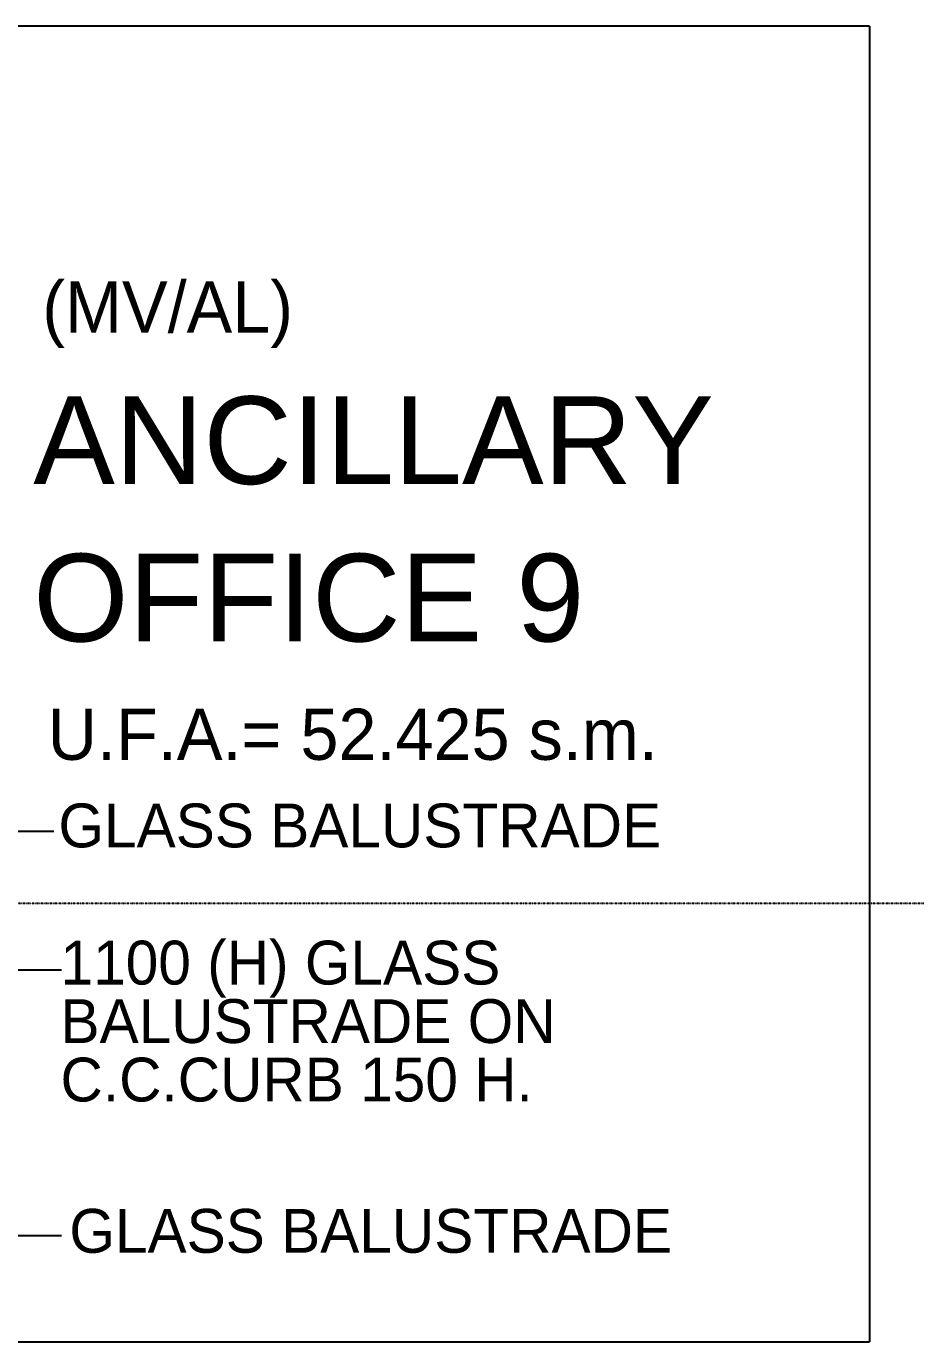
# Model space of a CAD drawing. Header units: millimetres. Extents: x 493 to 50177, y 313 to 55316.
# Drawn here: x 22018 to 28105, y 29685 to 38685 of the extents above; entities that cross this region are included whole.
import ezdxf

# ---------------------------------------------------------------- set-up
doc = ezdxf.new("R2010")
doc.units = ezdxf.units.MM
doc.linetypes.add('DASHDOT', pattern=[1, 0.5, -0.25, 0, -0.25])
for name, color, linetype in [('DLN020__', 8, 'DASHDOT'), ('DLN040__', 8, 'Continuous'), ('DLN041_1', 8, 'Continuous'), ('DLN041__', 8, 'Continuous'), ('DLN220__', 8, 'Continuous')]:
    doc.layers.add(name, color=color, linetype=linetype)
doc.styles.add('SWIS721LT450', font='swissl.ttf')
doc.styles.add('SWIS721LT750', font='swissl.ttf')
doc.dimstyles.new('INTDIM', dxfattribs={"dimscale": 200, "dimtxt": 2.25, "dimasz": 1.5, "dimexe": 1, "dimexo": 0, "dimgap": 1, "dimtad": 1, "dimdec": 0, "dimrnd": 1, "dimzin": 1, "dimdsep": 46, "dimtxsty": 'SWIS721LT450', "dimcen": 1, "dimclrd": 256, "dimclre": 256, "dimclrt": 256, "dimaunit": 1, "dimadec": 3, "dimazin": 0, "dimtfac": 1, "dimtdec": 0, "dimtix": 1, "dimtmove": 2, "dimatfit": 0, "dimfxl": 1, "dimtolj": 1, "dimtzin": 0, "dimarcsym": 0})

msp = doc.modelspace()

# ---------------------------------------------------------------- linework, layer by layer
at = {"layer": 'DLN020__'}
msp.add_line((1788.6, 32685), (45540.1, 32685), dxfattribs=at)
at = {"layer": 'DLN220__', "ltscale": 0.05}
for p, q in [((27788.6, 38685), (21788.6, 38685)), ((27788.6, 38685), (27788.6, 29685)), ((21963.6, 29685), (27788.6, 29685))]:
    msp.add_line(p, q, dxfattribs=at)

# ---------------------------------------------------------------- texts
at = {"layer": 'DLN040__', "char_height": 300, "attachment_point": 1, "line_spacing_factor": 0.8, "style": 'SWIS721LT750'}
for s, insert, width in [('{\\fUnivers|b0|i0|c0|p34;GLASS BALUSTRADE}', (22238, 33367.2), 4495.469), ('{\\fUnivers|b0|i0|c0|p34;1100 (H) GLASS BALUSTRADE ON C.C.CURB 150 H.}', (22252.2, 32428.6), 3765.971), ('{\\fUnivers|b0|i0|c0|p34;GLASS BALUSTRADE}', (22312.7, 30593.3), 4495.469)]:
    msp.add_mtext(s, dxfattribs=dict(at, insert=insert, width=width))
at = {"layer": 'DLN041_1', "style": 'SWIS721LT750'}
for s, p in [('ANCILLARY', (22065.5, 35553)), ('OFFICE 9', (22065.5, 34476))]:
    msp.add_text(s, height=600, dxfattribs=at).set_placement(p)
at = {"layer": 'DLN041_1', "char_height": 350, "attachment_point": 7, "style": 'SWIS721LT750'}
for s, insert, width in [('{\\fUnivers|b0|i0|c0|p34;(MV/AL)}', (22127.4, 36483.9), 9007.441), ('{\\fUnivers|b0|i0|c0|p34;U.F.A.= 52.425 s.m.}', (22164.5, 33661.1), 7280.208)]:
    msp.add_mtext(s, dxfattribs=dict(at, insert=insert, width=width))

# ---------------------------------------------------------------- leaders
at = {"layer": 'DLN041__'}
for points in [[(18913.6, 33177.7), (22207.6, 33177.7)], [(19849.1, 31085), (19849.1, 32230.1), (22259.6, 32230.1)], [(19849.1, 30985), (19849.1, 30412.4), (22259.6, 30412.4)]]:
    msp.add_leader(points, dimstyle='INTDIM', override={"dimscale": 1, "dimtxt": 300, "dimasz": 200, "dimexe": 200, "dimexo": 200, "dimgap": 100, "dimtad": 0, "dimrnd": 0, "dimzin": 0, "dimcen": 200, "dimclrt": 256}, dxfattribs=at)

doc.saveas('drawing.dxf')
